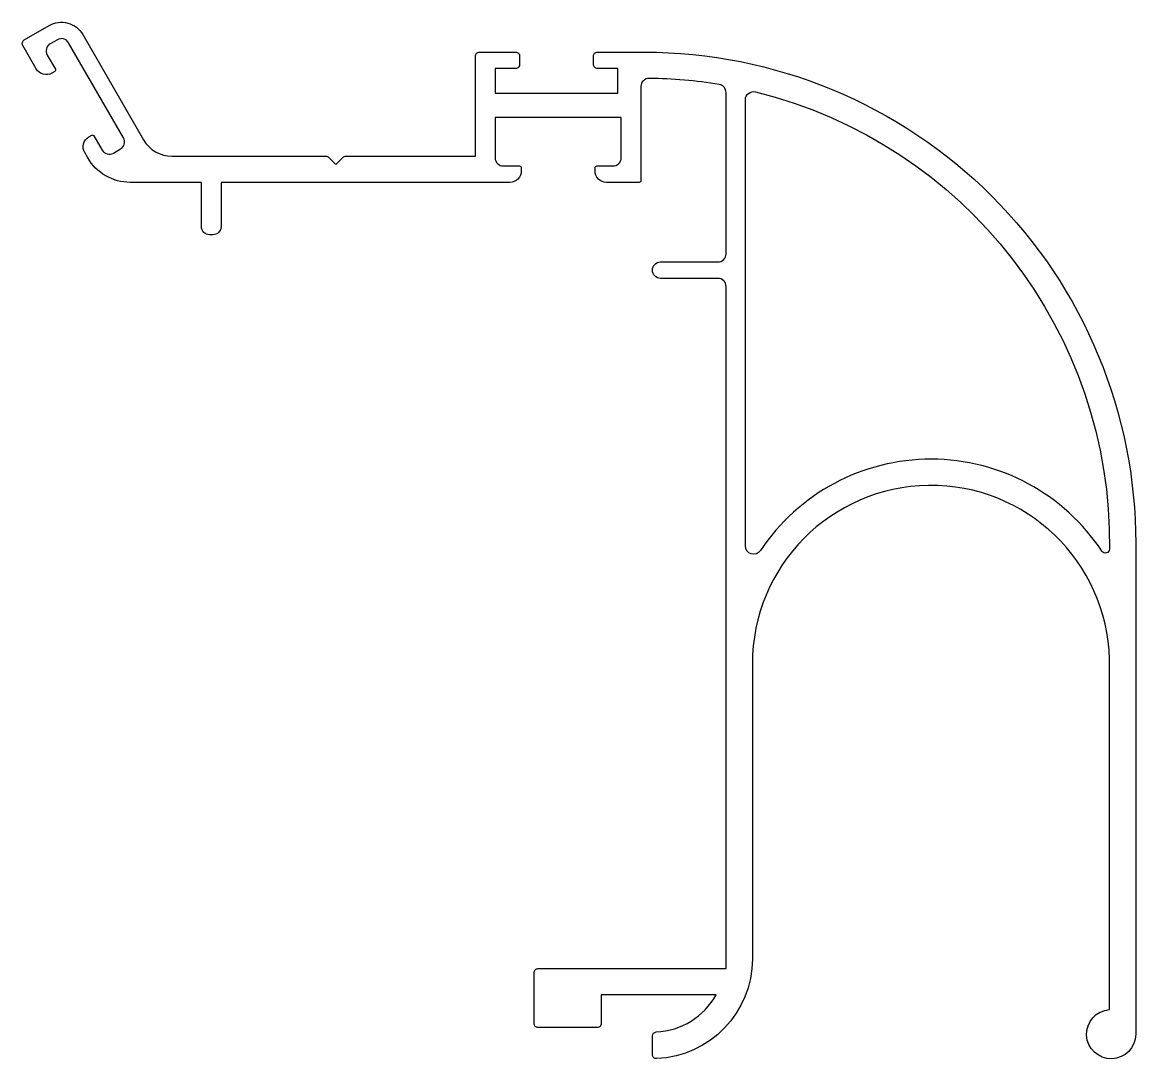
# Model space of a CAD drawing. Extents: x 6622.2 to 6690.2, y -10086.3 to -10023.
import ezdxf

# ---------------------------------------------------------------- set-up
doc = ezdxf.new("R2010")
doc.units = 0
doc.layers.get('0').update_dxf_attribs({"linetype": 'CONTINUOUS'})

msp = doc.modelspace()

# ---------------------------------------------------------------- linework, layer by layer
at = {"color": 0}
for points in [[(6626.041, -10030.945, -0.414214), (6626.297, -10029.989), (6626.471, -10029.889, -0.414214), (6626.607, -10029.926), (6627.107, -10030.792, 0.414214), (6627.79, -10030.975), (6628.223, -10030.725, 0.414214), (6628.406, -10030.042), (6625.056, -10024.239, 0.414214), (6624.373, -10024.056), (6623.94, -10024.306, 0.414214), (6623.757, -10024.989), (6624.257, -10025.855, -0.414214), (6624.221, -10025.992), (6624.047, -10026.092, -0.414214), (6623.091, -10025.836), (6622.266, -10024.407, -0.414214), (6622.358, -10024.065), (6623.873, -10023.19, -0.414214), (6625.922, -10023.739), (6629.632, -10030.164, 0.267969), (6631.364, -10031.164), (6640.771, -10031.164, -0.198912), (6640.948, -10031.237), (6641.375, -10031.664), (6641.802, -10031.237, -0.198912), (6641.979, -10031.164), (6649.886, -10031.164), (6649.886, -10025.062, -0.414214), (6650.136, -10024.812), (6652.336, -10024.812, -0.414214), (6652.586, -10025.062), (6652.586, -10025.562, -0.414214), (6652.336, -10025.812), (6651.086, -10025.812), (6651.086, -10027.312), (6658.586, -10027.312), (6658.586, -10025.812), (6657.336, -10025.812, -0.414214), (6657.086, -10025.562), (6657.086, -10025.062, -0.414214), (6657.336, -10024.812), (6660.183, -10024.812, -0.414214), (6690.183, -10054.812), (6690.183, -10084.764, -2.304721), (6688.583, -10083.268), (6688.583, -10061.876, 0.987083), (6666.786, -10062.164), (6666.786, -10080.164, -0.401763), (6660.947, -10086.259, -0.42679), (6660.686, -10086.009), (6660.686, -10084.882, -0.398792), (6660.923, -10084.632, 0.25638), (6664.583, -10082.364), (6657.563, -10082.364), (6657.563, -10084.114, -0.414214), (6657.313, -10084.364), (6653.713, -10084.364, -0.414214), (6653.463, -10084.114), (6653.463, -10081.014, -0.414214), (6653.713, -10080.764), (6665.186, -10080.764), (6665.186, -10039.121, 0.414483), (6664.686, -10038.623), (6661.186, -10038.623, -1), (6661.186, -10037.623), (6664.686, -10037.623, 0.414451), (6665.186, -10037.123), (6665.186, -10027.277, 0.367484), (6664.767, -10026.784, 0.03783), (6660.492, -10026.413, 0.417407), (6659.986, -10026.913), (6659.986, -10032.664, -0.414214), (6659.886, -10032.764), (6657.886, -10032.764, -0.414214), (6657.186, -10032.064), (6657.186, -10031.864, -0.414214), (6657.286, -10031.764), (6658.286, -10031.764, 0.414214), (6658.786, -10031.264), (6658.786, -10028.812), (6651.086, -10028.812), (6651.086, -10031.264, 0.414214), (6651.586, -10031.764), (6652.586, -10031.764, -0.414214), (6652.686, -10031.864), (6652.686, -10032.064, -0.414214), (6651.986, -10032.764), (6634.363, -10032.764), (6634.363, -10035.464, -0.414214), (6633.863, -10035.964), (6633.663, -10035.964, -0.414214), (6633.163, -10035.464), (6633.163, -10032.764), (6628.823, -10032.764, -0.267951), (6626.225, -10031.264)], [(6666.361, -10027.723, -0.48692), (6666.981, -10027.237, -0.348386), (6688.581, -10055.149, -0.739415), (6688.122, -10055.283, 0.537197), (6667.277, -10055.243, -0.742524), (6666.361, -10054.966)]]:
    msp.add_lwpolyline(points, format="xyb", close=True, dxfattribs=at)

doc.saveas('drawing.dxf')
